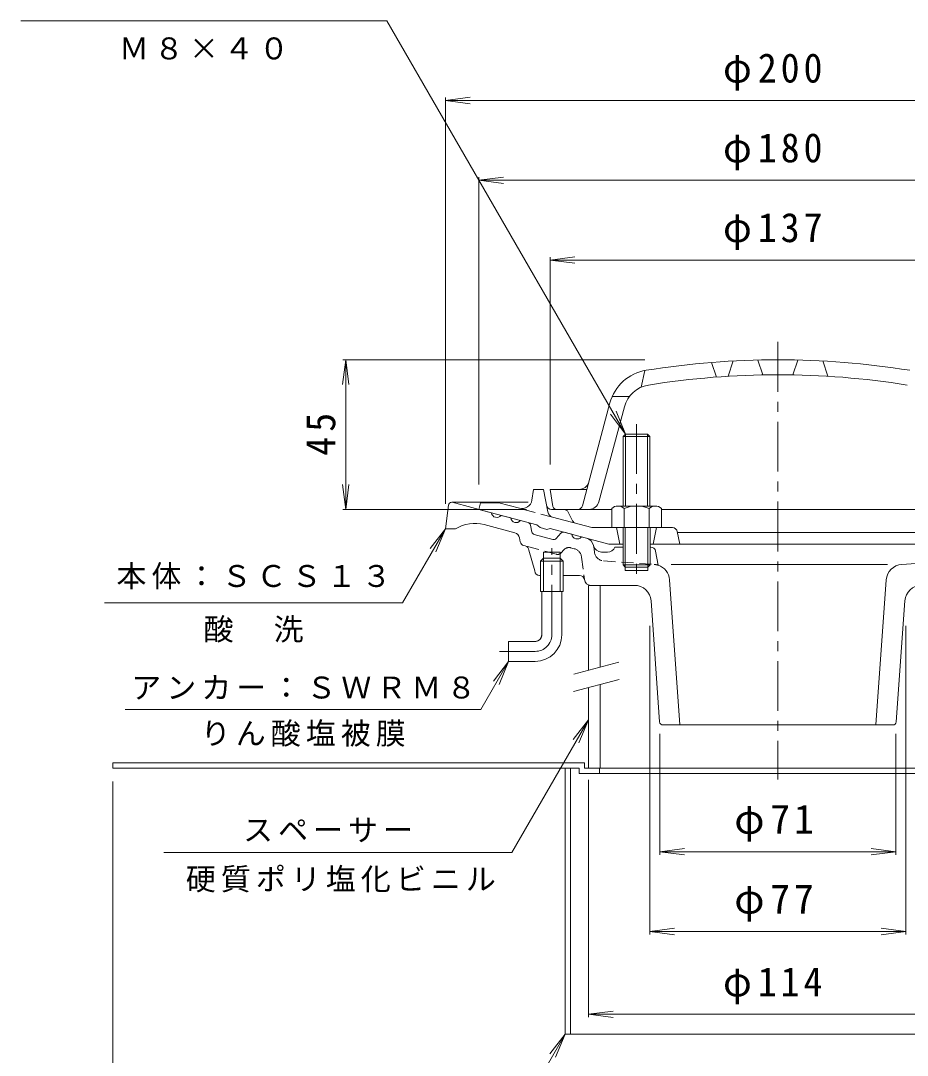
# Model space of a CAD drawing. Units: millimetres, scale not verified. Extents: x -260 to 225, y -347 to 394.
# Drawn here: x -259.9 to 6.8, y -170.1 to 141.2 of the extents above; entities that cross this region are included whole.
import ezdxf

# ---------------------------------------------------------------- set-up
doc = ezdxf.new("R2010")
doc.units = ezdxf.units.MM
doc.header["$LTSCALE"] = 3
doc.linetypes.add('CHAIN1', pattern=[8, 5, -1, 1, -1])
doc.linetypes.add('DASHED1', pattern=[1.8, 1.2, -0.6])
for name, color, linetype, lineweight in [('0-0_通り芯', 3, 'Continuous', 9), ('0-1_躯体', 2, 'Continuous', 9), ('0-2_仕上', 6, 'Continuous', 9), ('0-3_建具', 4, 'Continuous', 9), ('0-4_その他', 7, 'Continuous', 9), ('0-5_寸法', 7, 'Continuous', 9), ('0-A', 2, 'Continuous', 9)]:
    doc.layers.add(name, color=color, linetype=linetype, lineweight=lineweight)
doc.styles.add('ＭＳ ゴシック', font='')
doc.styles.get('ＭＳ ゴシック').set_extended_font_data('MS Gothic')

msp = doc.modelspace()

# ---------------------------------------------------------------- linework, layer by layer
at = {"layer": '0-0_通り芯', "linetype": 'CHAIN1'}
msp.add_line((-32.1, 44.511), (-32.1, -87.098), dxfattribs=at)
at = {"layer": '0-0_通り芯'}
for p, q in [((-131.209, -4.571), (-132.1, -11.695)), ((-107.24, -3.695), (-130.217, -3.695)), ((-130.1, -3.695), (-118.244, -6.872)), ((-115.347, -7.648), (-112.449, -8.425)), ((-107.25, -9.818), (-109.551, -9.201)), ((-132.1, -11.695), (-129.1, -11.695)), ((-111.27, -12.882), (-120.458, -10.42)), ((-106.105, -12.658), (-106.529, -10.583)), ((-109.829, -14.413), (-109.59, -15.579)), ((-99.816, -14.916), (-105.384, -13.424)), ((-97.404, -13.029), (-98.809, -14.613)), ((-96.397, -12.726), (-94.096, -13.343)), ((-89.701, -14.52), (-91.198, -14.119)), ((-108.08, -16.843), (-108.508, -16.728)), ((-105.259, -24.375), (-106.979, -18.112)), ((-78.676, -17.195), (-81.1, -17.195)), ((-78, -17.195), (-78, -24.195)), ((-71.2, -17.195), (-71.2, -24.195)), ((-70.353, -17.195), (-70.524, -17.195)), ((-68.877, -18.428), (-68.116, -22.635)), ((-102.65, -18.695), (-97.55, -18.695)), ((-102.65, -25.695), (-102.65, -18.695)), ((-97.55, -25.695), (-97.55, -18.695)), ((-83.391, -18.695), (-85.115, -18.695)), ((5.143, -22.393), (20.329, -21.331)), ((-71.2, -24.195), (-78, -24.195)), ((0.835, -22.393), (-64.249, -22.393)), ((-103.55, -25.695), (-103.77, -25.695)), ((-91.795, -25.695), (-96.65, -25.695)), ((-64.704, -27.024), (-61.585, -70.695)), ((0.504, -27.024), (-2.615, -70.695)), ((-88.331, -28.695), (-75.256, -28.695)), ((-67.666, -69.767), (-70.268, -33.339)), ((3.466, -69.767), (6.068, -33.339)), ((2.469, -70.695), (-66.669, -70.695))]:
    msp.add_line(p, q, dxfattribs=at)
at = {"layer": '0-0_通り芯', "linetype": 'DASHED1'}
for p, q in [((-98.762, -19.339), (-108.08, -16.843)), ((-96.461, -17.994), (-97.252, -18.886)), ((-93.342, -17.686), (-94.447, -17.389)), ((-87.297, -18.704), (-87.5, -17.052)), ((-91.141, -20.218), (-90.316, -26.939)), ((-84.528, -21.331), (-69.343, -22.393))]:
    msp.add_line(p, q, dxfattribs=at)
at = {"layer": '0-0_通り芯', "color": 4, "linetype": 'CHAIN1'}
for p, q in [((-100.1, -43.552), (-100.1, -17.519)), ((-115.88, -48.552), (-105.1, -48.552))]:
    msp.add_line(p, q, dxfattribs=at)
at = {"layer": '0-0_通り芯', "color": 4}
for p, q in [((-102.65, -20.552), (-103.55, -21.452)), ((-103.55, -21.452), (-96.65, -21.452)), ((-103.55, -30.552), (-103.55, -21.452)), ((-97.55, -20.552), (-102.65, -20.552)), ((-102.65, -30.552), (-102.65, -20.552)), ((-97.55, -20.552), (-96.65, -21.452)), ((-97.55, -20.552), (-97.55, -30.552)), ((-96.65, -21.452), (-96.65, -30.552)), ((-103.55, -30.552), (-96.65, -30.552)), ((-103.1, -43.552), (-103.1, -30.552)), ((-97.1, -43.552), (-97.1, -30.552)), ((-105.1, -45.552), (-113.1, -45.552)), ((-113.1, -51.552), (-113.1, -45.552)), ((-105.1, -51.552), (-113.1, -51.552))]:
    msp.add_line(p, q, dxfattribs=at)
at = {"layer": '0-0_通り芯'}
for centre, radius, start, end in [((-130.217, -4.695), 1, 90, 172.87474), ((-116.634, -6.656), 1.625, 187.62059, 322.3797), ((-110.838, -8.21), 1.625, 187.62059, 322.3797), ((-123.305, -21.045), 11, 74.99997, 121.79005), ((-107.509, -10.784), 1, 11.56538, 75.0005), ((-111.788, -14.814), 2, 11.56517, 75.0005), ((-105.125, -12.458), 1, 191.56642, 255.0005), ((-99.557, -13.95), 1, 255.0005, 318.43578), ((-96.656, -13.692), 1, 75.00078, 138.43498), ((-92.485, -13.127), 1.625, 187.61911, 322.38022), ((-90.477, -17.418), 3, 12.84489, 74.99982), ((-108.12, -15.279), 1.5, 191.56601, 254.99991), ((-108.468, -18.291), 1.5, 6.87408, 74.99973), ((-85.115, -16.195), 2.5, 192.84514, 270), ((-83.391, -16.195), 2.5, 270, 336.42181), ((-70.353, -18.695), 1.5, 10.25082, 90), ((-103.77, -24.195), 1.5, 186.87408, 270), ((-69.691, -27.38), 5, 4.08559, 71.63829), ((5.491, -27.38), 5, 94.00015, 175.91441), ((5.491, -27.38), 5, 93.99976, 175.91441), ((-91.795, -27.195), 1.5, 7.00041, 90), ((-88.331, -26.695), 2, 186.99998, 270), ((-75.256, -33.695), 5, 4.08557, 90), ((11.056, -33.695), 5, 90, 175.91441), ((-66.669, -69.695), 1, 184.08383, 270), ((2.469, -69.695), 1, 270, 355.91617)]:
    msp.add_arc(centre, radius, start, end, dxfattribs=at)
at = {"layer": '0-0_通り芯', "linetype": 'DASHED1'}
for centre, radius, start, end in [((-94.965, -19.321), 2, 75.0005, 138.43507), ((-94.119, -20.583), 3, 7.00008, 74.99982), ((-90.477, -17.418), 3, 7.00008, 12.84489), ((-98.374, -17.89), 1.5, 254.99991, 318.43504), ((-84.319, -18.338), 3, 187.00075, 265.99998), ((-69.691, -27.38), 5, 71.63829, 86.00006)]:
    msp.add_arc(centre, radius, start, end, dxfattribs=at)
at = {"layer": '0-0_通り芯', "color": 4}
for radius in [2, 8]:
    msp.add_arc((-105.1, -43.552), radius, 270, 0, dxfattribs=at)
at = {"layer": '0-0_通り芯', "color": 4, "linetype": 'CHAIN1'}
for radius in [2, 5]:
    msp.add_arc((-105.1, -43.552), radius, 270, 0, dxfattribs=at)
at = {"layer": '0-1_躯体', "color": 4, "linetype": 'CHAIN1'}
msp.add_line((-74.6, 19.805), (-74.6, -26.195), dxfattribs=at)
at = {"layer": '0-1_躯体', "color": 4}
for p, q in [((-78.6, -4.839), (-78.6, 16.128)), ((-77.923, -4.839), (-77.923, 16.805)), ((-71.276, -4.839), (-71.276, 16.805)), ((-70.6, -4.839), (-70.6, 16.128)), ((-82.1, -5.561), (-82.1, -11.339)), ((-80.224, -4.839), (-68.976, -4.839)), ((-78.347, -5.561), (-78.347, -11.339)), ((-70.853, -5.561), (-70.853, -11.339)), ((-67.1, -5.561), (-67.1, -11.339)), ((-82.1, -11.339), (-67.1, -11.339)), ((-78.676, -11.339), (-78.676, -22.519)), ((-78, -11.339), (-78, -23.195)), ((-71.2, -11.339), (-71.2, -23.195)), ((-70.524, -11.339), (-70.524, -22.519))]:
    msp.add_line(p, q, dxfattribs=at)
at = {"layer": '0-1_躯体'}
for p, q in [((-106.093, -3.058), (-105.6, 0.161)), ((-102.6, 0.161), (-105.6, 0.161)), ((-102.6, 0.161), (-101.332, -6.605)), ((-122.1, -5.839), (-121.6, -3.839)), ((-116.041, -3.839), (-121.6, -3.839)), ((-109.835, -5.502), (-116.041, -3.839)), ((-100.23, -5.839), (-96.528, -5.839)), ((-88.05, -11.339), (-99.884, -8.168)), ((-93.901, -9.247), (-95.186, -6.67)), ((-101.6, -11.85), (-100.6, -11.6)), ((-82.913, -16.339), (-100.6, -11.6)), ((-63.83, -11.339), (-88.05, -11.339)), ((-80.6, -11.339), (-79.6, -16.339)), ((-68.6, -11.339), (-69.6, -16.339)), ((-62.359, -12.545), (-61.6, -16.339)), ((-62.3, -12.839), (18.252, -12.839)), ((-78.676, -16.339), (-82.913, -16.339)), ((18.713, -16.339), (-70.524, -16.339))]:
    msp.add_line(p, q, dxfattribs=at)
at = {"layer": '0-1_躯体', "linetype": 'DASHED1'}
msp.add_line((-99.884, -8.168), (-109.835, -5.502), dxfattribs=at)
at = {"layer": '0-1_躯体', "color": 4}
for points in [[(-70.6, 16.128), (-78.6, 16.128), (-77.923, 16.805), (-71.276, 16.805)], [(-70.524, -22.519), (-78.676, -22.519), (-78, -23.195), (-71.2, -23.195)]]:
    msp.add_lwpolyline(points, close=True, dxfattribs=at)
at = {"layer": '0-1_躯体'}
msp.add_lwpolyline([(-101.6, -11.85), (-103.6, -11.314), (-104.6, -10.528), (-122.1, -5.839)], dxfattribs=at)
for centre, radius, start, end in [((-109.058, -2.604), 3, 254.99973, 351.29286), ((-100.23, -4.339), 1.5, 190.61534, 270), ((-96.528, -7.339), 1.5, 26.49033, 90), ((-99.366, -6.236), 2, 190.61488, 255.0005), ((-92.559, -8.578), 1.5, 206.49033, 254.99988), ((-63.83, -12.839), 1.5, 11.31021, 90)]:
    msp.add_arc(centre, radius, start, end, dxfattribs=at)
at = {"layer": '0-1_躯体', "color": 4}
for centre, radius, start, end in [((-80.224, -7.639), 2.8, 47.92557, 132.07463), ((-74.6, -14.928), 10.089, 68.19786, 111.80214), ((-68.976, -7.639), 2.8, 47.92572, 132.07428)]:
    msp.add_arc(centre, radius, start, end, dxfattribs=at)
at = {"layer": '0-2_仕上'}
for p, q in [((-50.6, 33.963), (-52.1, 38.36)), ((-45.6, 38.796), (-47.1, 34.202)), ((-38.1, 39.089), (-36.6, 34.62)), ((-26.1, 39.089), (-27.6, 34.62)), ((-18.6, 38.796), (-17.1, 34.202)), ((-72.1, 35.935), (-73.277, 30.882)), ((-76.723, 28.161), (-81.925, 28.161)), ((-90.91, -4.727), (-82.632, 26.164)), ((-85.953, -3.615), (-78.286, 25)), ((-99.749, -5.018), (-100.6, 0.161)), ((-89.6, 0.161), (-100.6, 0.161)), ((-98.765, -5.839), (-82.1, -5.839)), ((-67.1, -5.839), (28.4, -5.839))]:
    msp.add_line(p, q, dxfattribs=at)
for centre, radius, start, end in [((-32.1, -210.839), 250, 90, 99.1216), ((-32.1, -210.839), 250, 80.8784, 90), ((-69.592, 22.67), 13.5, 99.12167, 165.00002), ((-32.1, -210.839), 245.5, 90, 99.12161), ((-32.1, -210.839), 245.5, 80.87839, 90), ((-69.592, 22.67), 9, 99.12141, 165.00002), ((-91.902, 3.161), 3, 270, 344.99986), ((-98.765, -4.839), 1, 190.3056, 270), ((-92.359, -4.339), 1.5, 270, 344.99988), ((-88.851, -2.839), 3, 270, 345.00027)]:
    msp.add_arc(centre, radius, start, end, dxfattribs=at)
at = {"layer": '0-3_建具'}
for p, q in [((-85.6, -28.695), (-89.1, -28.695)), ((-89.1, -54.276), (-89.1, -28.695)), ((-85.6, -53.338), (-85.6, -28.695)), ((-85.6, -83.695), (-85.6, -58.515)), ((-89.1, -83.695), (-89.1, -59.453)), ((-89.1, -83.695), (24.9, -83.695))]:
    msp.add_line(p, q, dxfattribs=at)
at = {"layer": '0-3_建具', "color": 7}
for p, q in [((-93.472, -55.448), (-79.932, -51.82)), ((-93.575, -60.652), (-79.882, -56.983))]:
    msp.add_line(p, q, dxfattribs=at)
at = {"layer": '0-4_その他'}
for p, q in [((-132.1, 117.161), (-124.664, 118.14)), ((-132.1, -4.195), (-132.1, 118.061)), ((-132.1, 117.161), (67.9, 117.161)), ((-132.1, 117.161), (-124.664, 116.182)), ((-122.1, 93.161), (-114.664, 94.14)), ((-122.1, 1.661), (-122.1, 94.061)), ((-122.1, 93.161), (57.9, 93.161)), ((-122.1, 93.161), (-114.664, 92.182)), ((-100.6, 69.161), (-93.164, 70.14)), ((-100.6, 7.661), (-100.6, 70.061)), ((-100.6, 69.161), (36.4, 69.161)), ((-100.6, 69.161), (-93.164, 68.182)), ((-162.1, 39.161), (-163.079, 31.725)), ((-72.1, 39.161), (-163, 39.161)), ((-162.1, -5.839), (-162.1, 39.161)), ((-162.1, 39.161), (-161.121, 31.725)), ((-162.1, -5.839), (-163.079, 1.597)), ((-162.1, -5.839), (-161.121, 1.597)), ((-107.73, -5.839), (-163, -5.839)), ((-70.6, -40.91), (-70.6, -133.719)), ((6.4, -40.91), (6.4, -133.719)), ((-67.6, -73.319), (-67.6, -109.719)), ((3.4, -73.319), (3.4, -109.719)), ((-232.1, -218.921), (-232.1, -87.648)), ((-89.1, -87.224), (-89.1, -158.624)), ((-67.6, -108.819), (-60.164, -107.84)), ((-67.6, -108.819), (3.4, -108.819)), ((-67.6, -108.819), (-60.164, -109.798)), ((3.4, -108.819), (-4.036, -107.84)), ((3.4, -108.819), (-4.036, -109.798)), ((-70.6, -132.819), (-63.164, -131.84)), ((-70.6, -132.819), (6.4, -132.819)), ((-70.6, -132.819), (-63.164, -133.798)), ((6.4, -132.819), (-1.036, -131.84)), ((6.4, -132.819), (-1.036, -133.798)), ((-89.1, -157.724), (-81.664, -156.745)), ((-89.1, -157.724), (24.9, -157.724)), ((-89.1, -157.724), (-81.664, -158.703))]:
    msp.add_line(p, q, dxfattribs=at)
at = {"layer": '0-5_寸法'}
for p, q in [((-149.721, 141.161), (-259.854, 141.161)), ((-77.923, 16.805), (-149.721, 141.161)), ((-77.923, 16.805), (-82.489, 22.755)), ((-77.923, 16.805), (-80.794, 23.734)), ((-132.1, -11.695), (-136.666, -17.645)), ((-132.1, -11.695), (-134.97, -18.624)), ((-113.1, -51.552), (-121.481, -66.069)), ((-113.1, -51.552), (-117.666, -57.502)), ((-113.1, -51.552), (-115.97, -58.481)), ((-121.481, -66.069), (-228.396, -66.069)), ((-89.1, -69.156), (-112.111, -109.013)), ((-89.1, -69.156), (-93.666, -75.107)), ((-89.1, -69.156), (-91.97, -76.086)), ((-112.111, -109.013), (-216.773, -109.013)), ((-96.1, -163.695), (-117.103, -200.074)), ((-96.1, -163.695), (-100.666, -169.645)), ((-96.1, -163.695), (-98.97, -170.624))]:
    msp.add_line(p, q, dxfattribs=at)
msp.add_lwpolyline([(-132.1, -11.695), (-144.976, -33.997), (-234.697, -33.997)], dxfattribs=at)
at = {"layer": '0-A'}
for p, q in [((-90.259, -82.095), (-232.1, -82.095)), ((-232.1, -82.095), (-232.1, -83.695)), ((-91.859, -83.695), (-232.1, -83.695)), ((-94.5, -83.695), (-94.5, -163.695)), ((-91.859, -83.695), (-91.859, -85.295)), ((-90.259, -82.095), (-90.259, -83.695)), ((-85.759, -83.695), (-90.259, -83.695)), ((-85.759, -83.695), (-85.759, -85.295)), ((27.341, -85.295), (-91.859, -85.295))]:
    msp.add_line(p, q, dxfattribs=at)
msp.add_lwpolyline([(-96.1, -83.695), (-96.1, -163.695), (31.9, -163.695)], dxfattribs=at)

# ---------------------------------------------------------------- texts
at = {"layer": '0-4_その他', "color": 2, "char_height": 8.798, "attachment_point": 7, "style": 'ＭＳ ゴシック'}
for s, insert in [('\\T1.21;\\W0.95;φ200', (-48.6, 120.161)), ('\\T1.21;\\W0.95;φ180', (-48.6, 96.161)), ('\\T1.21;\\W0.95;φ137', (-48.6, 72.161)), ('\\T1.19;φ71', (-45.225, -105.819)), ('\\T1.19;φ77', (-45.225, -129.819)), ('\\T1.21;\\W0.95;φ114', (-48.6, -154.724))]:
    msp.add_mtext(s, dxfattribs=dict(at, insert=insert))
at = {"layer": '0-4_その他', "color": 2, "insert": (-165.1, 10.286), "char_height": 8.798, "attachment_point": 7, "rotation": 90, "style": 'ＭＳ ゴシック'}
msp.add_mtext('\\T1.27;\\W0.95;45', dxfattribs=at)
at = {"layer": '0-5_寸法', "char_height": 6.598, "attachment_point": 7, "style": 'ＭＳ ゴシック'}
for s, insert in [('\\T1.17;Ｍ８×４０', (-230.288, 129.408)), ('\\T1.17;本体：ＳＣＳ１３', (-231.034, -29.901)), ('\\T1.17;酸\u3000洗', (-204.836, -45.927)), ('\\T1.17;アンカー：ＳＷＲＭ８', (-226.591, -63.063)), ('\\T1.17;りん酸塩被膜', (-205.689, -77.258)), ('\\T1.17;スペーサー', (-192.969, -105.979)), ('\\T1.17;硬質ポリ塩化ビニル', (-210.194, -121.081))]:
    msp.add_mtext(s, dxfattribs=dict(at, insert=insert))

doc.saveas('drawing.dxf')
